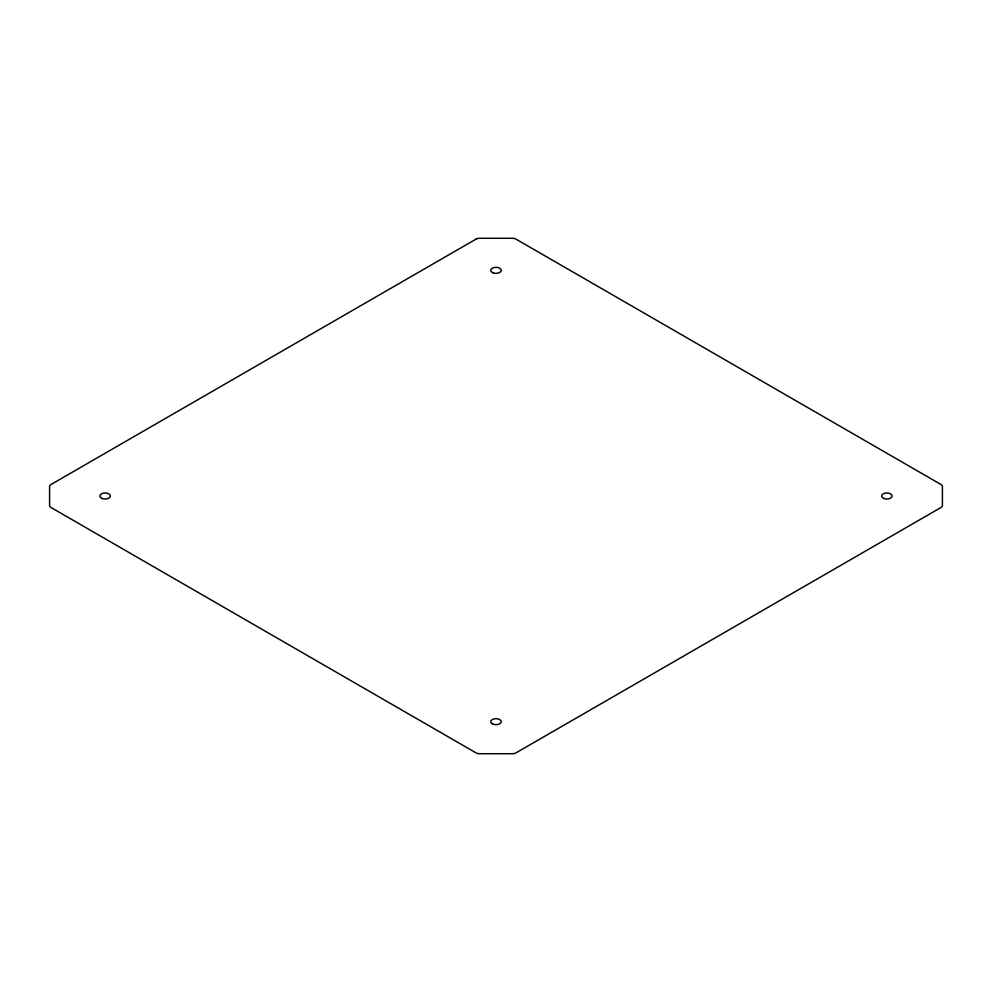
<?xml version="1.0" encoding="UTF-8"?>
<svg xmlns="http://www.w3.org/2000/svg" width="992" height="992" viewBox="0 0 992 992"><rect width="100%" height="100%" fill="white"/><g stroke="black" fill="none" stroke-linecap="round" stroke-linejoin="round"><path stroke-width="1.49" d="M475.962 239.159L51.138 484.431A5.233 3.026 0 0 0 49.6 486.564L49.6 505.436A5.233 3.026 0 0 0 51.138 507.569L475.962 752.841A5.233 3.026 0 0 0 479.657 753.722L512.343 753.722A5.233 3.026 0 0 0 516.038 752.841L940.862 507.569A5.233 3.026 0 0 0 942.4 505.436L942.4 486.564A5.233 3.026 0 0 0 940.862 484.431L516.038 239.159A5.233 3.026 0 0 0 512.343 238.278L479.657 238.278A5.233 3.026 0 0 0 475.962 239.159M883.946 498.505A5.233 3.026 0 0 0 892.093 496.211A5.233 3.026 0 0 0 884.591 493.284A5.233 3.026 0 0 0 883.946 498.505M493.061 724.172A5.233 3.026 0 0 0 501.22 721.891A5.233 3.026 0 0 0 493.718 718.952A5.233 3.026 0 0 0 493.061 724.172M102.188 498.505A5.233 3.026 0 0 0 110.348 496.211A5.233 3.026 0 0 0 102.833 493.284A5.233 3.026 0 0 0 102.188 498.505M493.061 272.837A5.233 3.026 0 0 0 501.22 270.543A5.233 3.026 0 0 0 493.718 267.604A5.233 3.026 0 0 0 493.061 272.837"/></g></svg>
